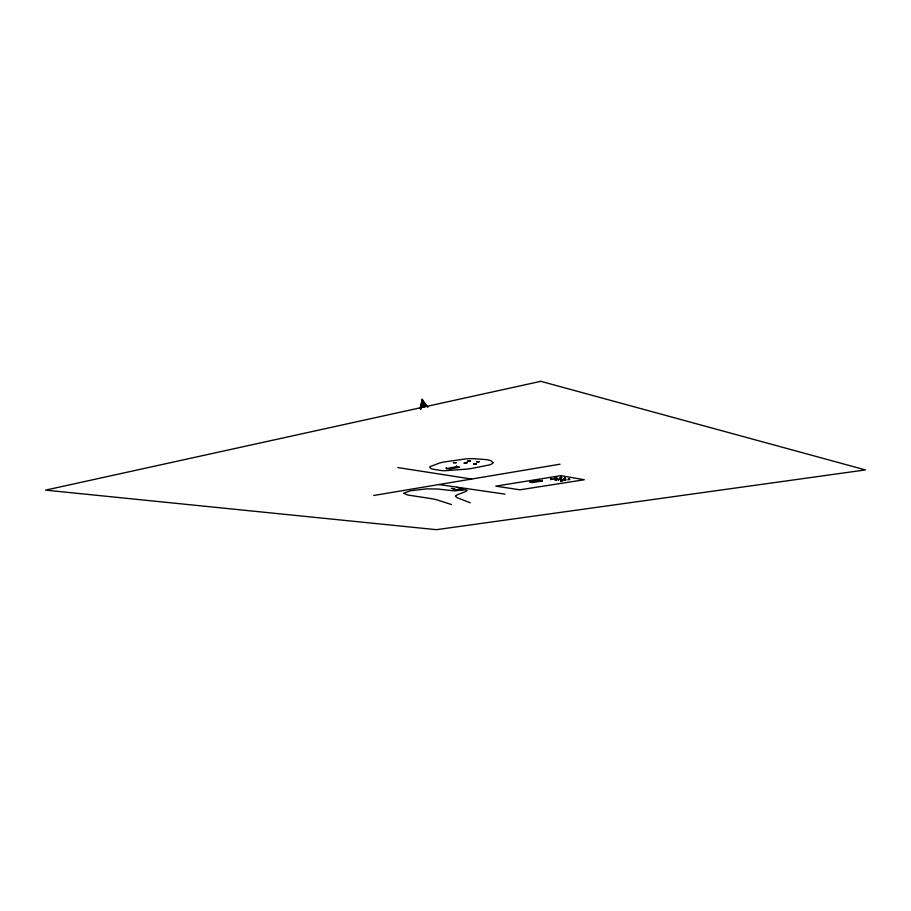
<?xml version="1.0" encoding="UTF-8"?>
<svg xmlns="http://www.w3.org/2000/svg" width="911" height="911" viewBox="0 0 911 911"><rect width="100%" height="100%" fill="white"/><g stroke="black" fill="none" stroke-linecap="round" stroke-linejoin="round"><path stroke-width="1.37" d="M451.23 488.285L457.721 490.38L463.323 489.469L459.44 487.932M457.721 490.38L452.539 488.433M420.415 408.561L422.203 400.544L426.428 406.477M420.7 409.096L422.75 400.908L420.916 409.05M420.085 408.766L422.214 399.314L427.851 407.285M423.49 407.331L424.389 403.573L425.198 405.634M423.706 407.274L424.606 403.527M467.047 462.298L464.644 462.799M554.731 478.024L554.025 479.22L554.617 478.002M555.608 477.842L555.015 479.049L555.721 477.865M558.591 479.903L559.183 478.696M560.174 478.548L558.477 479.892M562.952 480.564L563.545 479.368M564.535 479.209L562.839 480.552M550.677 479.596L551.098 478.651M556.279 479.345L555.289 480.348L555.767 479.425M555.346 480.359L555.824 479.437L557.02 480.074L556.462 479.391M560.766 481.247L561.187 480.313M561.757 480.256L560.72 481.236M466.694 462.913L466.204 462.902M561.244 476.977L561.848 477.683L560.607 476.977L559.992 477.945L561.039 476.943M560.561 477.865L561.085 476.943M563.67 478.856L564.797 477.865M568.498 478.992L567.986 479.915L569.102 478.935M464.564 463.278L466.99 462.697M464.2 463.118L466.637 462.594L464.28 462.993M464.394 463.266L466.842 462.742M464.644 463.061L467.092 462.549M446.322 468.55L456.525 466.739L459.702 467.263L449.51 469.063L446.322 468.55L446.288 467.628M373.681 495.493L560.037 464.2M554.025 479.22L555.129 479.061M556.667 477.774L557.316 478.662L556.211 478.81L555.494 477.831M561.119 478.457L561.768 479.334L560.664 479.493L559.946 478.514M564.308 479.175L565.025 480.154L566.13 480.006L565.367 479.106M550.62 479.585L551.667 478.582L552.351 479.311L551.212 478.628M542.296 480.94L539.619 480.496L529.758 482.078L532.445 482.511L542.296 480.94L542.25 480.086M561.301 480.291L562.429 480.962L561.871 480.279M569.273 478.97L569.865 479.664L568.635 478.97M438.943 484.538L504.933 494.126M557.316 478.662L556.553 477.763M561.768 479.334L561.005 478.446M565.025 480.154L564.421 479.197M397.925 467.582L471.613 479.049M456.844 487.362L463.323 489.469M451.423 504.535L436.198 499.615A123.623 16.671 -1.6 0 0 431.051 498.59L407.695 495.003L403.63 493.215L410.451 490.79L426.507 488.865L437.758 489.013L454.02 490.881L458.859 490.448L457.721 490.107C477.262 488.831 460.886 492.783 455.91 495.504A29.482 4.248 -2.6 0 0 455.466 496.256L457.288 497.77L470.224 502.792M421.85 404.905L422.932 405.725M421.634 404.951L422.704 405.771M564.968 477.899L565.56 478.605L564.33 477.899M422.214 399.314L423.353 403.14M422.203 400.544L422.613 402.024M532.4 481.657L532.445 482.511M456.479 465.806L456.525 466.739M492.976 462.606L492.874 462.913A27.376 4.646 -2.5 0 1 489.662 464.872L471.727 468.448A76.991 13.449 -2.2 0 1 466.375 469.154L445.035 470.714A14.713 2.448 -2.3 0 1 441.858 470.623L432.418 469.085A33.923 5.705 -2.4 0 1 430.675 468.3L429.81 467.457A24.028 4.043 -2.4 0 1 429.901 466.751L439.409 463.061A72.003 11.877 -2.7 0 1 444.352 461.934L466.318 458.837A19.575 3.348 -2.5 0 1 472.16 458.632L486.349 459.599A30.94 5.25 -2.4 0 1 491.063 460.818L492.976 462.606M453.462 462.663L456.115 462.674L453.462 462.663M467.844 461.068L470.463 461.103L467.844 461.068M473.72 463.95L476.305 463.984L473.72 463.95M476.555 461.729L479.163 461.763L476.555 461.729M540.827 381.322L45.55 490.129L436.403 529.678L865.45 469.917L540.827 381.322M560.869 475.644L495.778 486.132L519.953 489.811L584.304 479.744L560.869 475.644"/></g></svg>
